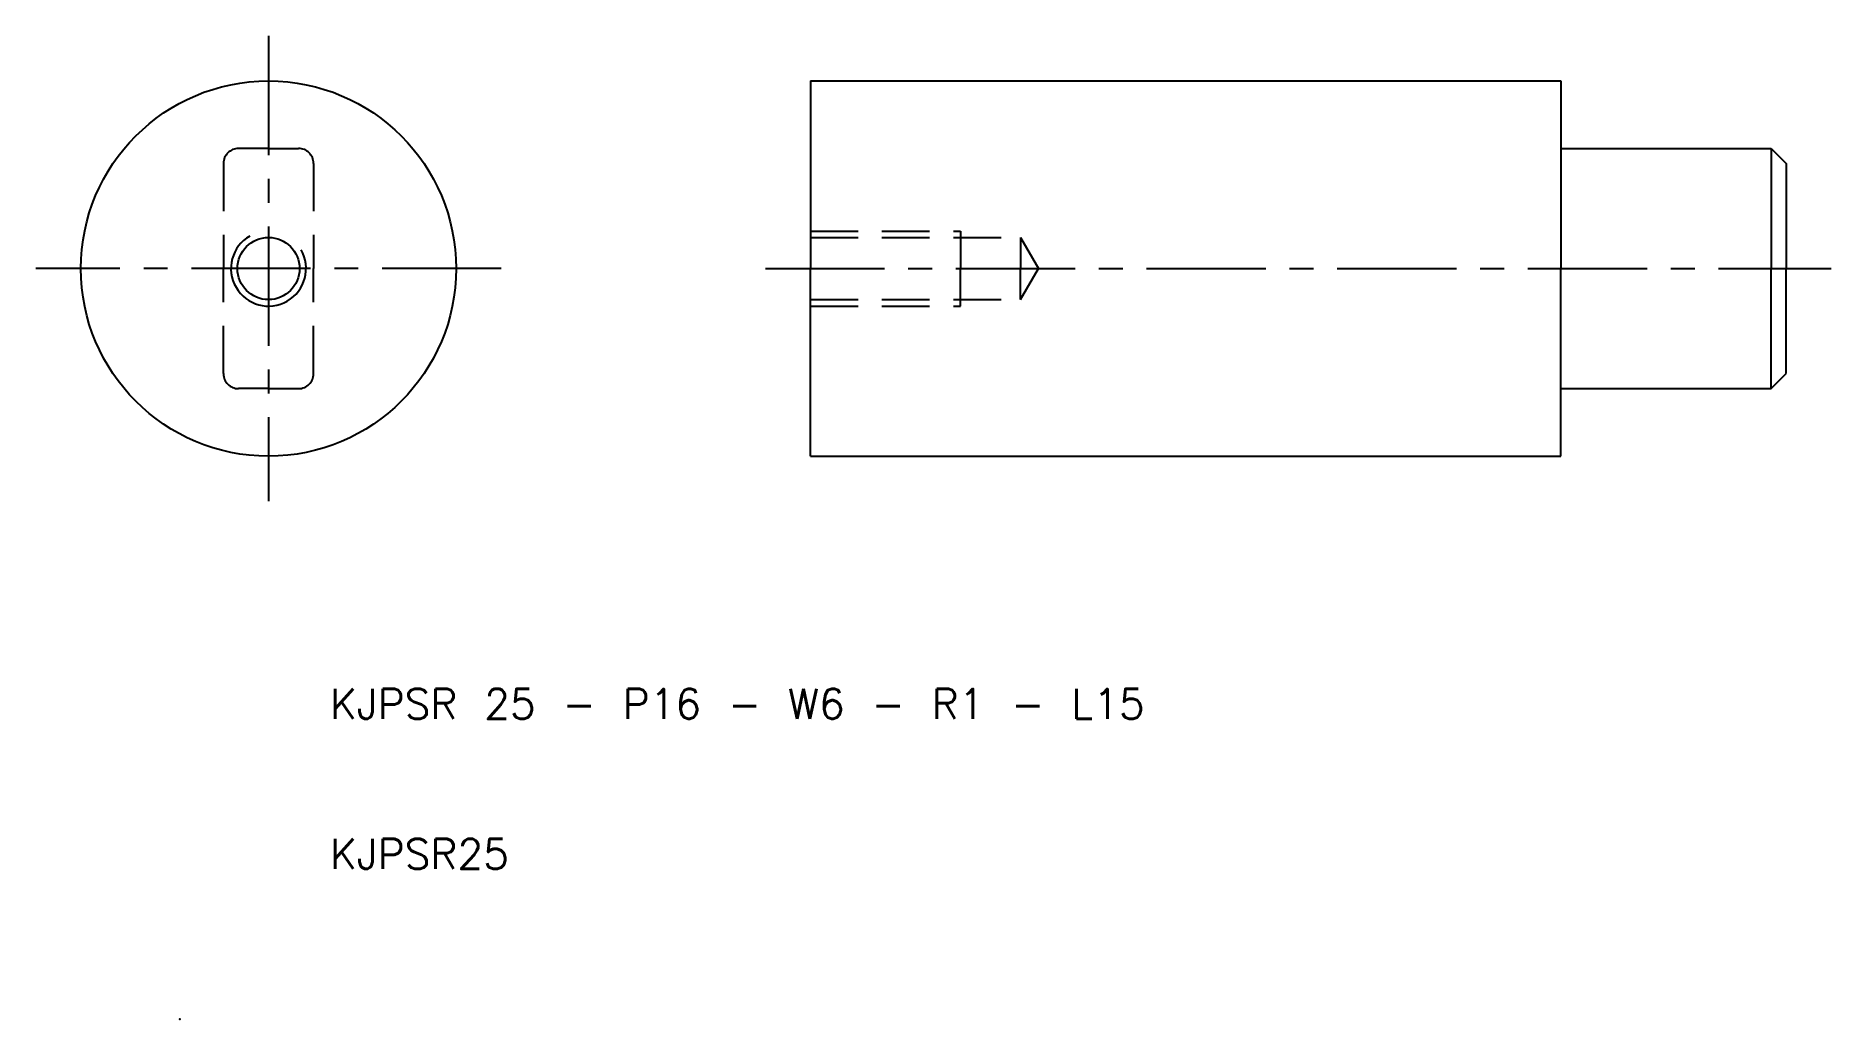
# Model space of a CAD drawing. Extents: x -10 to 110, y 0 to 66.
import ezdxf

# ---------------------------------------------------------------- set-up
doc = ezdxf.new("R2010")
doc.units = 0
doc.header["$LTSCALE"] = 0.25
doc.linetypes.add('CENTER', pattern=[50.8, 31.75, -6.35, 6.35, -6.35])
doc.linetypes.add('DASHED', pattern=[19.05, 12.7, -6.35])
doc.layers.get('0').update_dxf_attribs({"linetype": 'CONTINUOUS'})
doc.layers.add('CENTER', color=1, linetype='CENTER')
doc.styles.get("Standard").update_dxf_attribs({"font": 'txt.shx'})

msp = doc.modelspace()

# ---------------------------------------------------------------- linework, layer by layer
for p, q in [((42, 62.5), (92, 62.5)), ((42, 62.5), (42, 50)), ((92, 62.5), (92, 58)), ((92, 58), (92, 50)), ((92, 58), (106, 58)), ((106, 58), (106, 50)), ((106, 58), (107, 57)), ((107, 57), (107, 50)), ((42, 37.5), (42, 50)), ((92, 42), (92, 50)), ((106, 42), (106, 50)), ((107, 43), (107, 50)), ((92, 42), (106, 42)), ((92, 37.5), (92, 42)), ((106, 42), (107, 43)), ((42, 37.5), (92, 37.5))]:
    msp.add_line(p, q)
at = {"color": 3, "linetype": 'DASHED'}
for p, q in [((5.9, 58), (3.9, 58)), ((5.9, 58), (7.9, 58)), ((2.9, 57), (2.9, 50)), ((8.9, 57), (8.9, 50)), ((42, 52.5), (52, 52.5)), ((42, 52.07), (56, 52.07)), ((52, 52.5), (52, 50)), ((56, 52.07), (56, 50)), ((56, 52.07), (57.19, 50)), ((2.9, 43), (2.9, 50)), ((8.9, 43), (8.9, 50)), ((52, 47.5), (52, 50)), ((56, 47.93), (57.19, 50)), ((56, 47.93), (56, 50)), ((42, 47.93), (56, 47.93)), ((42, 47.5), (52, 47.5)), ((5.9, 42), (3.9, 42)), ((5.9, 42), (7.9, 42))]:
    msp.add_line(p, q, dxfattribs=at)
for radius in [12.5, 2.07]:
    msp.add_circle((5.9, 50), radius)
for centre, start, end in [((3.9, 57), 90, 180), ((7.9, 57), 0, 90), ((3.9, 43), 180, 270), ((7.9, 43), 270, 0)]:
    msp.add_arc(centre, 1, start, end, dxfattribs=at)
at = {"color": 3}
msp.add_arc((5.9, 50), 2.5, 120, 30, dxfattribs=at)
msp.add_point((0, 0))
at = {"layer": 'CENTER', "color": 1, "linetype": 'CENTER'}
for p, q in [((5.9, 65.5), (5.9, 34.5)), ((21.4, 50), (-9.6, 50)), ((39, 50), (110, 50))]:
    msp.add_line(p, q, dxfattribs=at)

# ---------------------------------------------------------------- texts
for s, p in [('KJPSR 25 - P16 - W6 - R1 - L15', (10, 20)), ('KJPSR25', (10, 10))]:
    msp.add_text(s, height=2).set_placement(p)

doc.saveas('drawing.dxf')
